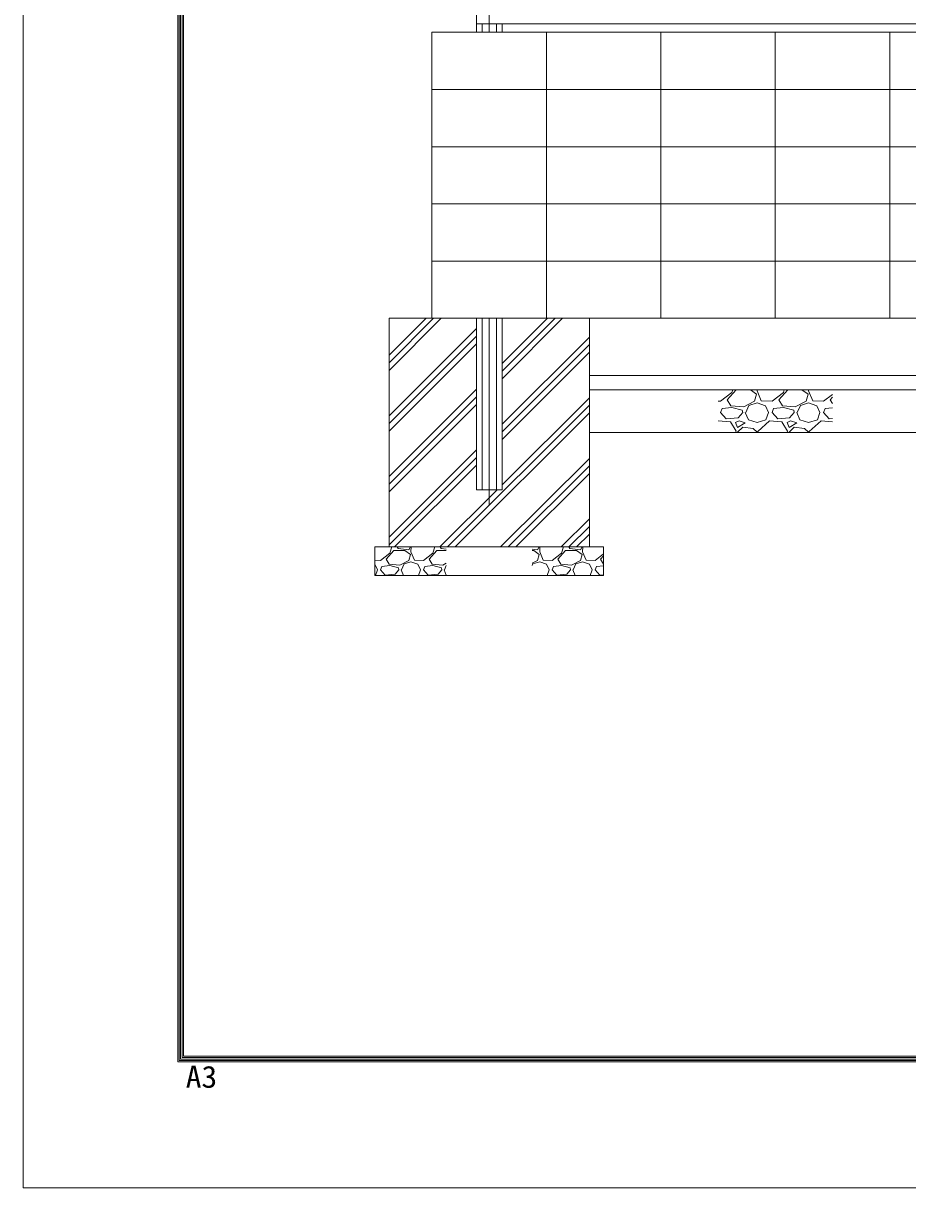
# Model space of a CAD drawing. Units: millimetres, scale not verified. Extents: x -8400 to 8400, y -5940 to 5940.
# Drawn here: x -8400 to -5309, y -5940 to -1868 of the extents above; entities that cross this region are included whole.
import ezdxf
from ezdxf.enums import TextEntityAlignment as Align

# ---------------------------------------------------------------- set-up
doc = ezdxf.new("R2010")
doc.units = ezdxf.units.MM
doc.header["$LTSCALE"] = 40
doc.linetypes.add('USER1', pattern=[50.8, 31.75, -6.35, 6.35, -6.35])
for name, color, linetype, lineweight in [('0-0_D-STR1', 1, 'Continuous', 18), ('0-1_D-BMK', 2, 'USER1', 13), ('0-2_D-BGD', 7, 'Continuous', 9), ('0-3_D-STR4', 7, 'Continuous', 9), ('0-6_D-STR3', 3, 'Continuous', 13), ('0-A_D-DCR-HCH', 7, 'Continuous', 9), ('0-B_D-TTL', 7, 'Continuous', 9)]:
    doc.layers.add(name, color=color, linetype=linetype, lineweight=lineweight)
doc.styles.add('ＭＳ ゴシック', font='')
doc.styles.get('ＭＳ ゴシック').set_extended_font_data('MS Gothic')

msp = doc.modelspace()

# ---------------------------------------------------------------- linework, layer by layer
at = {"layer": '0-0_D-STR1'}
for p, q in [((-6816.52, -1869.31), (-2021.52, -1869.31)), ((-6816.52, -1869.31), (-6816.52, -1899.31)), ((-6796.52, -1869.31), (-6796.52, -1899.31)), ((-6746.52, -1899.31), (-6746.52, -1869.31)), ((-6726.52, -1899.31), (-6726.52, -1869.31)), ((-6816.52, -2899.31), (-6816.52, -3499.31)), ((-6796.52, -2899.31), (-6796.52, -3499.31)), ((-6746.52, -3499.31), (-6746.52, -2899.31)), ((-6726.52, -3499.31), (-6726.52, -2899.31)), ((-6816.52, -3499.31), (-6726.52, -3499.31))]:
    msp.add_line(p, q, dxfattribs=at)
at = {"layer": '0-1_D-BMK'}
for p, q in [((-6771.52, -1899.31), (-6771.52, 2286.97)), ((-6771.52, -3550.31), (-6771.52, -2899.31))]:
    msp.add_line(p, q, dxfattribs=at)
at = {"layer": '0-2_D-BGD'}
msp.add_line((-7121.52, -2899.31), (-2021.52, -2899.31), dxfattribs=at)
at = {"layer": '0-3_D-STR4'}
for p, q in [((-6971.52, -1899.31), (-2021.52, -1899.31)), ((-6971.52, -2899.31), (-6971.52, -1899.31)), ((-6571.52, -2899.31), (-6571.52, -1899.31)), ((-6171.52, -2899.31), (-6171.52, -1899.31)), ((-5771.52, -2899.31), (-5771.52, -1899.31)), ((-5371.52, -2899.31), (-5371.52, -1899.31)), ((-6971.52, -2099.31), (-2021.52, -2099.31)), ((-6971.52, -2299.31), (-2021.52, -2299.31)), ((-6971.52, -2499.31), (-2021.52, -2499.31)), ((-6971.52, -2699.31), (-2021.52, -2699.31)), ((-7121.52, -3699.31), (-7121.52, -2899.31)), ((-6421.52, -3699.31), (-6421.52, -2899.31)), ((-6421.52, -3099.31), (-5121.52, -3099.31)), ((-6421.52, -3149.31), (-5121.52, -3149.31)), ((-6421.52, -3299.31), (-5121.52, -3299.31)), ((-6371.52, -3699.31), (-7171.52, -3699.31)), ((-7171.52, -3699.31), (-7171.52, -3799.31)), ((-6371.52, -3699.31), (-6371.52, -3799.31)), ((-6371.52, -3799.31), (-7171.52, -3799.31))]:
    msp.add_line(p, q, dxfattribs=at)
at = {"layer": '0-6_D-STR3'}
msp.add_line((-6816.52, -1869.31), (-6816.52, -1724.31), dxfattribs=at)
at = {"layer": '0-A_D-DCR-HCH'}
for p, q in [((-7121.52, -3081.61), (-6939.22, -2899.31)), ((-7121.52, -3055.09), (-6965.74, -2899.31)), ((-7121.52, -3028.58), (-6992.26, -2899.31)), ((-6726.52, -3110.88), (-6514.96, -2899.31)), ((-6726.52, -3084.36), (-6541.48, -2899.31)), ((-6726.52, -3057.84), (-6567.99, -2899.31)), ((-7121.52, -3240.71), (-6816.52, -2935.71)), ((-7121.52, -3267.23), (-6816.52, -2962.23)), ((-6726.52, -3269.97), (-6421.52, -2964.97)), ((-7121.52, -3293.74), (-6816.52, -2988.74)), ((-6726.52, -3296.49), (-6421.52, -2991.49)), ((-6726.52, -3323.01), (-6421.52, -3018.01)), ((-7121.52, -3452.84), (-6816.52, -3147.84)), ((-7121.52, -3479.36), (-6816.52, -3174.36)), ((-5939.36, -3184.31), (-5907.86, -3149.31)), ((-5923.16, -3159.11), (-5920.02, -3149.31)), ((-5858.72, -3149.31), (-5836.76, -3164.51)), ((-5836.76, -3164.51), (-5843.96, -3189.71)), ((-5834.75, -3149.31), (-5834.96, -3153.71)), ((-5834.96, -3153.71), (-5820.56, -3187.91)), ((-5782.76, -3189.71), (-5743.16, -3159.11)), ((-5759.36, -3184.31), (-5727.86, -3149.31)), ((-5743.16, -3159.11), (-5740.02, -3149.31)), ((-5678.72, -3149.31), (-5656.76, -3164.51)), ((-5656.76, -3164.51), (-5663.96, -3189.71)), ((-5654.75, -3149.31), (-5654.96, -3153.71)), ((-5654.96, -3153.71), (-5640.56, -3187.91)), ((-5602.76, -3189.71), (-5571.52, -3165.57)), ((-5579.36, -3184.31), (-5571.52, -3175.6)), ((-7121.52, -3505.88), (-6816.52, -3200.88)), ((-6917.21, -3699.31), (-6421.52, -3203.62)), ((-6726.52, -3482.11), (-6421.52, -3177.11)), ((-5962.76, -3229.31), (-5957.36, -3214.91)), ((-5923.16, -3211.31), (-5957.36, -3214.91)), ((-5926.76, -3205.91), (-5939.36, -3184.31)), ((-5881.76, -3209.51), (-5926.76, -3205.91)), ((-5887.16, -3220.31), (-5923.16, -3211.31)), ((-5843.96, -3189.71), (-5881.76, -3209.51)), ((-5874.56, -3229.31), (-5863.76, -3204.11)), ((-5863.76, -3204.11), (-5834.96, -3195.11)), ((-5834.96, -3195.11), (-5806.16, -3205.91)), ((-5820.56, -3187.91), (-5782.76, -3189.71)), ((-5806.16, -3205.91), (-5795.36, -3229.31)), ((-5782.76, -3229.31), (-5777.36, -3214.91)), ((-5743.16, -3211.31), (-5777.36, -3214.91)), ((-5746.76, -3205.91), (-5759.36, -3184.31)), ((-5701.76, -3209.51), (-5746.76, -3205.91)), ((-5707.16, -3220.31), (-5743.16, -3211.31)), ((-5663.96, -3189.71), (-5701.76, -3209.51)), ((-5694.56, -3229.31), (-5683.76, -3204.11)), ((-5683.76, -3204.11), (-5654.96, -3195.11)), ((-5654.96, -3195.11), (-5626.16, -3205.91)), ((-5640.56, -3187.91), (-5602.76, -3189.71)), ((-5626.16, -3205.91), (-5615.36, -3229.31)), ((-5602.76, -3229.31), (-5597.36, -3214.91)), ((-5571.52, -3212.19), (-5597.36, -3214.91)), ((-5571.52, -3197.74), (-5579.36, -3184.31)), ((-6890.7, -3699.31), (-6421.52, -3230.14)), ((-5942.96, -3250.91), (-5962.76, -3229.31)), ((-5901.56, -3247.31), (-5942.96, -3250.91)), ((-5885.36, -3229.31), (-5901.56, -3247.31)), ((-5885.36, -3229.31), (-5887.16, -3220.31)), ((-5876.36, -3229.31), (-5865.56, -3254.51)), ((-5865.56, -3254.51), (-5834.96, -3263.51)), ((-5834.96, -3263.51), (-5804.36, -3254.51)), ((-5804.36, -3254.51), (-5795.36, -3229.31)), ((-5762.96, -3250.91), (-5782.76, -3229.31)), ((-5721.56, -3247.31), (-5762.96, -3250.91)), ((-5705.36, -3229.31), (-5721.56, -3247.31)), ((-5705.36, -3229.31), (-5707.16, -3220.31)), ((-5696.36, -3229.31), (-5685.56, -3254.51)), ((-5685.56, -3254.51), (-5654.96, -3263.51)), ((-5654.96, -3263.51), (-5624.36, -3254.51)), ((-5624.36, -3254.51), (-5615.36, -3229.31)), ((-5582.96, -3250.91), (-5602.76, -3229.31)), ((-5571.52, -3249.92), (-5582.96, -3250.91)), ((-5928.56, -3261.71), (-5971.52, -3258.13)), ((-5908.76, -3294.11), (-5928.56, -3261.71)), ((-5897.96, -3258.11), (-5910.56, -3263.51)), ((-5910.56, -3263.51), (-5903.36, -3281.51)), ((-5910.42, -3299.31), (-5908.76, -3294.11)), ((-5903.36, -3281.51), (-5876.36, -3265.31)), ((-5885.36, -3279.71), (-5903.36, -3297.71)), ((-5903.36, -3297.71), (-5902.29, -3299.31)), ((-5876.36, -3265.31), (-5897.96, -3258.11)), ((-5849.36, -3285.11), (-5885.36, -3279.71)), ((-5834.96, -3297.71), (-5849.36, -3285.11)), ((-5834.96, -3299.31), (-5834.96, -3297.71)), ((-5833.16, -3295.91), (-5833.32, -3299.31)), ((-5791.76, -3258.11), (-5833.16, -3295.91)), ((-5748.56, -3261.71), (-5791.76, -3258.11)), ((-5728.76, -3294.11), (-5748.56, -3261.71)), ((-5717.96, -3258.11), (-5730.56, -3263.51)), ((-5730.56, -3263.51), (-5723.36, -3281.51)), ((-5730.42, -3299.31), (-5728.76, -3294.11)), ((-5723.36, -3281.51), (-5696.36, -3265.31)), ((-5705.36, -3279.71), (-5723.36, -3297.71)), ((-5723.36, -3297.71), (-5722.29, -3299.31)), ((-5696.36, -3265.31), (-5717.96, -3258.11)), ((-5669.36, -3285.11), (-5705.36, -3279.71)), ((-5654.96, -3297.71), (-5669.36, -3285.11)), ((-5654.96, -3299.31), (-5654.96, -3297.71)), ((-5653.16, -3295.91), (-5653.32, -3299.31)), ((-5611.76, -3258.11), (-5653.16, -3295.91)), ((-5571.52, -3261.46), (-5611.76, -3258.11)), ((-7121.52, -3664.97), (-6816.52, -3359.97)), ((-7121.52, -3691.49), (-6816.52, -3386.49)), ((-7102.83, -3699.31), (-6816.52, -3413.01)), ((-6731.6, -3699.31), (-6421.52, -3389.24)), ((-6705.08, -3699.31), (-6421.52, -3415.75)), ((-6678.56, -3699.31), (-6421.52, -3442.27)), ((-6943.73, -3699.31), (-6743.73, -3499.31)), ((-6519.47, -3699.31), (-6421.52, -3601.37)), ((-6492.95, -3699.31), (-6421.52, -3627.89)), ((-6466.43, -3699.31), (-6421.52, -3654.4)), ((-7118.46, -3720.81), (-7111.58, -3699.31)), ((-7093.29, -3699.31), (-7089.96, -3704.31)), ((-7089.96, -3704.31), (-7052.46, -3708.81)), ((-7052.46, -3708.81), (-7047.18, -3699.31)), ((-6968.46, -3720.81), (-6961.58, -3699.31)), ((-6943.29, -3699.31), (-6939.96, -3704.31)), ((-6939.96, -3704.31), (-6921.52, -3706.52)), ((-6602.46, -3708.81), (-6597.18, -3699.31)), ((-6594.15, -3699.31), (-6594.96, -3716.31)), ((-6518.46, -3720.81), (-6511.58, -3699.31)), ((-6452.46, -3708.81), (-6447.18, -3699.31)), ((-6444.15, -3699.31), (-6444.96, -3716.31)), ((-7131.96, -3741.81), (-7104.96, -3711.81)), ((-7121.46, -3759.81), (-7131.96, -3741.81)), ((-7104.96, -3711.81), (-7065.96, -3711.81)), ((-7052.46, -3746.31), (-7083.96, -3762.81)), ((-7065.96, -3711.81), (-7046.46, -3725.31)), ((-7046.46, -3725.31), (-7052.46, -3746.31)), ((-7032.96, -3744.81), (-7001.46, -3746.31)), ((-7001.46, -3746.31), (-6968.46, -3720.81)), ((-6981.96, -3741.81), (-6954.96, -3711.81)), ((-6971.46, -3759.81), (-6981.96, -3741.81)), ((-6954.96, -3711.81), (-6921.52, -3711.81)), ((-6621.52, -3706.52), (-6602.46, -3708.81)), ((-6621.52, -3711.81), (-6615.96, -3711.81)), ((-6602.46, -3746.31), (-6621.52, -3756.3)), ((-6615.96, -3711.81), (-6596.46, -3725.31)), ((-6596.46, -3725.31), (-6602.46, -3746.31)), ((-6594.96, -3716.31), (-6582.96, -3744.81)), ((-6531.96, -3741.81), (-6504.96, -3711.81)), ((-6521.46, -3759.81), (-6531.96, -3741.81)), ((-6452.46, -3746.31), (-6483.96, -3762.81)), ((-6446.46, -3725.31), (-6452.46, -3746.31)), ((-6444.96, -3716.31), (-6432.96, -3744.81)), ((-6432.96, -3744.81), (-6401.46, -3746.31)), ((-6401.46, -3746.31), (-6371.52, -3723.18)), ((-6381.96, -3741.81), (-6371.52, -3730.22)), ((-6371.52, -3759.7), (-6381.96, -3741.81)), ((-7171.52, -3759.6), (-7170.96, -3759.81)), ((-7170.96, -3759.81), (-7161.96, -3779.31)), ((-7169.1, -3799.31), (-7161.96, -3779.31)), ((-7151.46, -3779.31), (-7146.96, -3767.31)), ((-7118.46, -3764.31), (-7146.96, -3767.31)), ((-7083.96, -3762.81), (-7121.46, -3759.81)), ((-7088.46, -3771.81), (-7118.46, -3764.31)), ((-7086.96, -3779.31), (-7100.46, -3794.31)), ((-7086.96, -3779.31), (-7088.46, -3771.81)), ((-7079.46, -3779.31), (-7070.89, -3799.31)), ((-7077.96, -3779.31), (-7068.96, -3758.31)), ((-7068.96, -3758.31), (-7044.96, -3750.81)), ((-7044.96, -3750.81), (-7020.96, -3759.81)), ((-7020.96, -3759.81), (-7011.96, -3779.31)), ((-7019.1, -3799.31), (-7011.96, -3779.31)), ((-7001.46, -3779.31), (-6996.96, -3767.31)), ((-6984.96, -3797.31), (-7001.46, -3779.31)), ((-6968.46, -3764.31), (-6996.96, -3767.31)), ((-6933.96, -3762.81), (-6971.46, -3759.81)), ((-6938.46, -3771.81), (-6968.46, -3764.31)), ((-6936.96, -3779.31), (-6950.46, -3794.31)), ((-6936.96, -3779.31), (-6938.46, -3771.81)), ((-6921.52, -3756.3), (-6933.96, -3762.81)), ((-6929.46, -3779.31), (-6921.52, -3797.83)), ((-6927.96, -3779.31), (-6921.52, -3764.29)), ((-6621.52, -3764.29), (-6618.96, -3758.31)), ((-6618.96, -3758.31), (-6594.96, -3750.81)), ((-6594.96, -3750.81), (-6570.96, -3759.81)), ((-6570.96, -3759.81), (-6561.96, -3779.31)), ((-6569.1, -3799.31), (-6561.96, -3779.31)), ((-6551.46, -3779.31), (-6546.96, -3767.31)), ((-6534.96, -3797.31), (-6551.46, -3779.31)), ((-6518.46, -3764.31), (-6546.96, -3767.31)), ((-6483.96, -3762.81), (-6521.46, -3759.81)), ((-6488.46, -3771.81), (-6518.46, -3764.31)), ((-6486.96, -3779.31), (-6500.46, -3794.31)), ((-6486.96, -3779.31), (-6488.46, -3771.81)), ((-6479.46, -3779.31), (-6470.89, -3799.31)), ((-6477.96, -3779.31), (-6468.96, -3758.31)), ((-6468.96, -3758.31), (-6444.96, -3750.81)), ((-6444.96, -3750.81), (-6420.96, -3759.81)), ((-6420.96, -3759.81), (-6411.96, -3779.31)), ((-6419.1, -3799.31), (-6411.96, -3779.31)), ((-6401.46, -3779.31), (-6396.96, -3767.31)), ((-6384.96, -3797.31), (-6401.46, -3779.31)), ((-6371.52, -3764.63), (-6396.96, -3767.31)), ((-6950.46, -3794.31), (-6984.96, -3797.31)), ((-6621.52, -3797.83), (-6620.89, -3799.31)), ((-6500.46, -3794.31), (-6534.96, -3797.31)), ((-6371.52, -3796.14), (-6384.96, -3797.31))]:
    msp.add_line(p, q, dxfattribs=at)
for points in [[(-5971.52, -3189.29), (-5962.76, -3189.71), (-5923.16, -3159.11)], [(-7044.15, -3699.31), (-7044.96, -3716.31), (-7032.96, -3744.81)], [(-6493.29, -3699.31), (-6489.96, -3704.31), (-6452.46, -3708.81)], [(-7171.52, -3745.36), (-7151.46, -3746.31), (-7118.46, -3720.81)], [(-6582.96, -3744.81), (-6551.46, -3746.31), (-6518.46, -3720.81)], [(-6504.96, -3711.81), (-6465.96, -3711.81), (-6446.46, -3725.31)], [(-7100.46, -3794.31), (-7134.96, -3797.31), (-7151.46, -3779.31)]]:
    msp.add_lwpolyline(points, dxfattribs=at)
at = {"layer": '0-B_D-TTL', "color": 2, "lineweight": 18}
msp.add_lwpolyline([(-8400, 5940), (8400, 5940), (8400, -5940), (-8400, -5940)], close=True, dxfattribs=at)
at = {"layer": '0-B_D-TTL'}
for points in [[(-7860, 5500), (7860, 5500), (7860, -5500), (-7860, -5500)], [(-7855, 5495), (7855, 5495), (7855, -5495), (-7855, -5495)], [(-7850, 5490), (7850, 5490), (7850, -5490), (-7850, -5490)], [(-7845, 5485), (7845, 5485), (7845, -5485), (-7845, -5485)], [(-7840, 5480), (7840, 5480), (7840, -5480), (-7840, -5480)]]:
    msp.add_lwpolyline(points, close=True, dxfattribs=at)

# ---------------------------------------------------------------- texts
at = {"layer": '0-B_D-TTL', "style": 'ＭＳ ゴシック', "width": 1.05}
msp.add_text('A3', height=76.83, dxfattribs=at).set_placement((-7832.18, -5613.62), align=Align.BOTTOM_LEFT)

doc.saveas('drawing.dxf')
